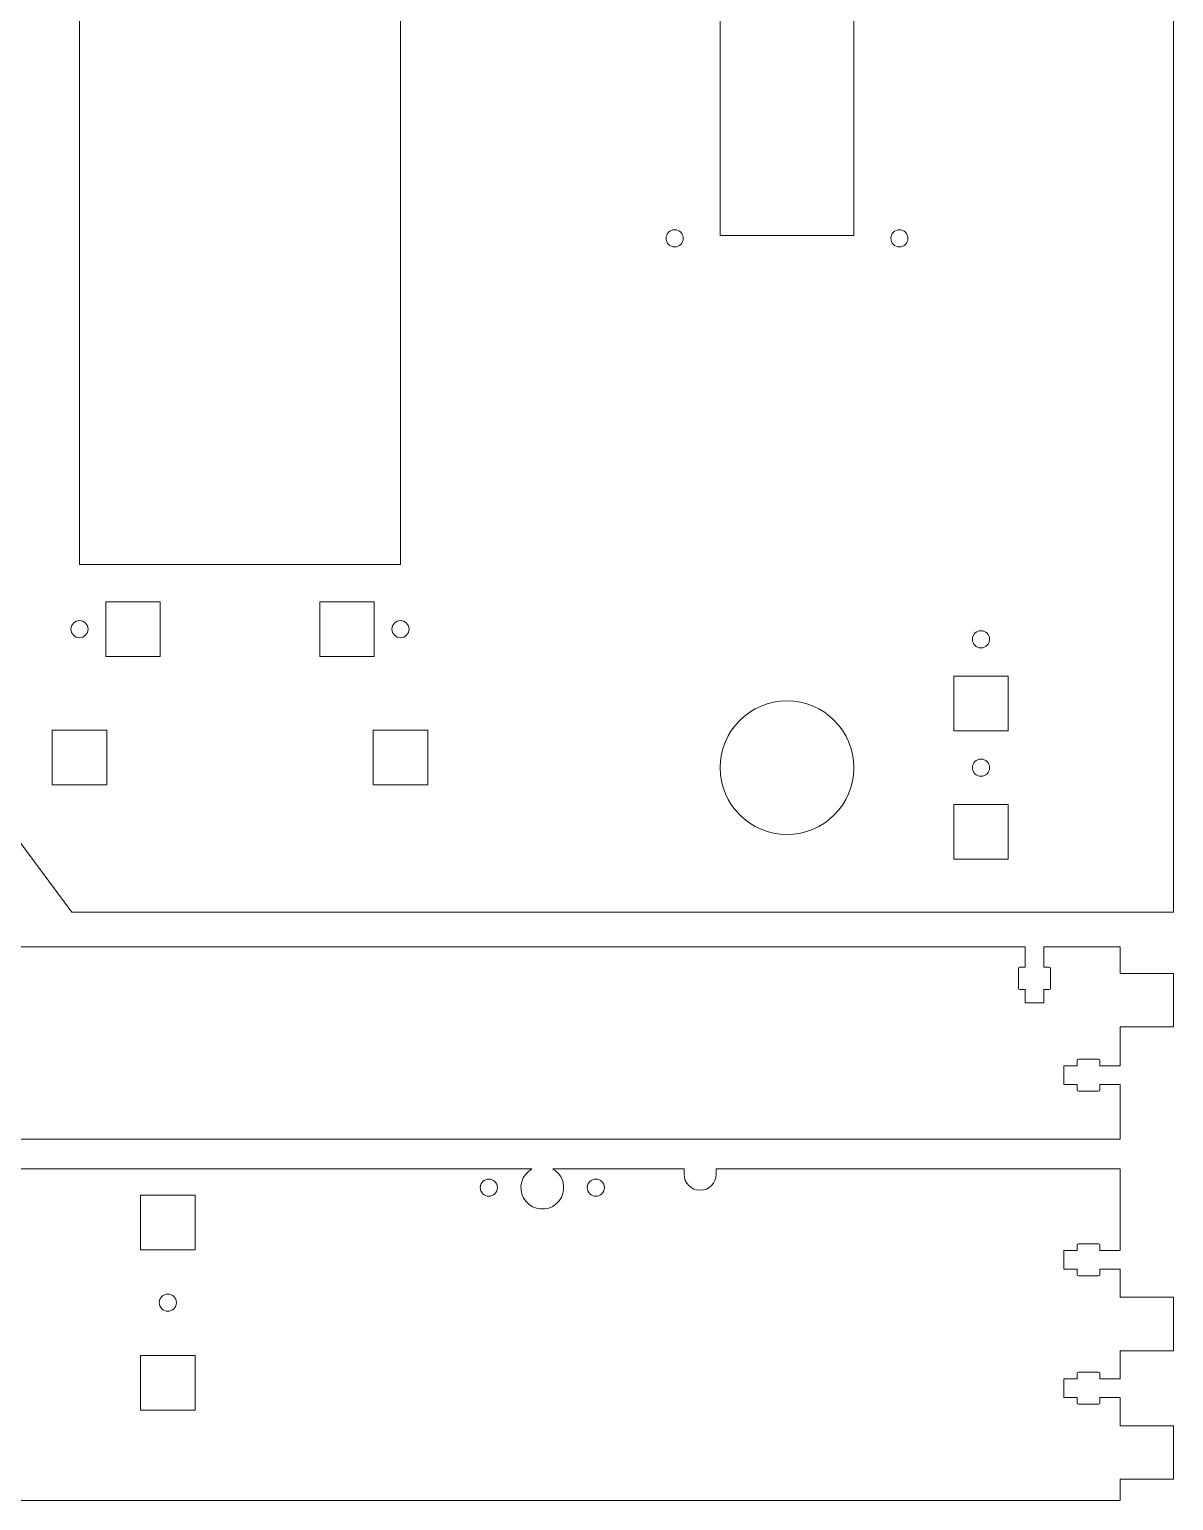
# Model space of a CAD drawing. Header units: inches. Extents: x 10 to 670, y -560 to -10.
# Drawn here: x 456.1 to 670, y -560 to -285 of the extents above; entities that cross this region are included whole.
import ezdxf

# ---------------------------------------------------------------- set-up
doc = ezdxf.new("R2010")
doc.units = ezdxf.units.IN
doc.header["$MEASUREMENT"] = 0
doc.layers.add('Layer 1', color=7, linetype='Continuous')

# ---------------------------------------------------------------- blocks, each defined once
blk = doc.blocks.new('block 20')
at = {"layer": 'Layer 1', "color": 7, "lineweight": 15, "true_color": 0xffffff}
blk.add_lwpolyline([(438, -415), (464.07, -450)], dxfattribs=at)
blk = doc.blocks.new('block 21')
at = {"layer": 'Layer 1', "color": 7, "lineweight": 15, "true_color": 0xffffff}
blk.add_lwpolyline([(464.07, -450), (670, -450)], dxfattribs=at)
blk = doc.blocks.new('block 22')
at = {"layer": 'Layer 1', "color": 7, "lineweight": 15, "true_color": 0xffffff}
blk.add_lwpolyline([(670, -450), (670, -30)], dxfattribs=at)
blk = doc.blocks.new('block 33')
at = {"layer": 'Layer 1', "color": 7, "lineweight": 15, "true_color": 0xffffff}
blk.add_open_spline([(575.15, -324.05), (575.15, -323.17), (575.87, -322.45), (576.75, -322.45), (577.63, -322.45), (578.35, -323.17), (578.35, -324.05), (578.35, -324.93), (577.63, -325.65), (576.75, -325.65), (575.87, -325.65), (575.15, -324.93), (575.15, -324.05), (575.15, -324.05), (575.15, -324.05), (575.15, -324.05)], degree=3, knots=[0, 0, 0, 0, 1, 1, 1, 2, 2, 2, 3, 3, 3, 4, 4, 4, 5, 5, 5, 5], dxfattribs=at)
blk = doc.blocks.new('block 34')
at = {"layer": 'Layer 1', "color": 7, "lineweight": 15, "true_color": 0xffffff}
blk.add_open_spline([(617.15, -324.05), (617.15, -323.17), (617.87, -322.45), (618.75, -322.45), (619.63, -322.45), (620.35, -323.17), (620.35, -324.05), (620.35, -324.93), (619.63, -325.65), (618.75, -325.65), (617.87, -325.65), (617.15, -324.93), (617.15, -324.05), (617.15, -324.05), (617.15, -324.05), (617.15, -324.05)], degree=3, knots=[0, 0, 0, 0, 1, 1, 1, 2, 2, 2, 3, 3, 3, 4, 4, 4, 5, 5, 5, 5], dxfattribs=at)
blk = doc.blocks.new('block 47')
at = {"layer": 'Layer 1', "color": 7, "lineweight": 15, "true_color": 0xffffff}
blk.add_lwpolyline([(610.25, -323.55), (610.25, -123.55)], dxfattribs=at)
blk = doc.blocks.new('block 48')
at = {"layer": 'Layer 1', "color": 7, "lineweight": 15, "true_color": 0xffffff}
blk.add_lwpolyline([(585.25, -323.55), (610.25, -323.55)], dxfattribs=at)
blk = doc.blocks.new('block 49')
at = {"layer": 'Layer 1', "color": 7, "lineweight": 15, "true_color": 0xffffff}
blk.add_lwpolyline([(585.25, -123.55), (585.25, -323.55)], dxfattribs=at)
blk = doc.blocks.new('block 51')
at = {"layer": 'Layer 1', "color": 7, "lineweight": 15, "true_color": 0xffffff}
blk.add_open_spline([(585.25, -423), (585.25, -416.1), (590.85, -410.5), (597.75, -410.5), (604.65, -410.5), (610.25, -416.1), (610.25, -423), (610.25, -429.9), (604.65, -435.5), (597.75, -435.5), (590.85, -435.5), (585.25, -429.9), (585.25, -423), (585.25, -423), (585.25, -423), (585.25, -423)], degree=3, knots=[0, 0, 0, 0, 1, 1, 1, 2, 2, 2, 3, 3, 3, 4, 4, 4, 5, 5, 5, 5], dxfattribs=at)
blk = doc.blocks.new('block 52')
at = {"layer": 'Layer 1', "color": 7, "lineweight": 15, "true_color": 0xffffff}
blk.add_lwpolyline([(530.6, -426.2), (530.6, -416)], dxfattribs=at)
blk = doc.blocks.new('block 53')
at = {"layer": 'Layer 1', "color": 7, "lineweight": 15, "true_color": 0xffffff}
blk.add_lwpolyline([(520.4, -426.2), (530.6, -426.2)], dxfattribs=at)
blk = doc.blocks.new('block 54')
at = {"layer": 'Layer 1', "color": 7, "lineweight": 15, "true_color": 0xffffff}
blk.add_lwpolyline([(520.4, -416), (520.4, -426.2)], dxfattribs=at)
blk = doc.blocks.new('block 55')
at = {"layer": 'Layer 1', "color": 7, "lineweight": 15, "true_color": 0xffffff}
blk.add_lwpolyline([(530.6, -416), (520.4, -416)], dxfattribs=at)
blk = doc.blocks.new('block 56')
at = {"layer": 'Layer 1', "color": 7, "lineweight": 15, "true_color": 0xffffff}
blk.add_lwpolyline([(470.6, -426.2), (470.6, -416)], dxfattribs=at)
blk = doc.blocks.new('block 57')
at = {"layer": 'Layer 1', "color": 7, "lineweight": 15, "true_color": 0xffffff}
blk.add_lwpolyline([(460.4, -426.2), (470.6, -426.2)], dxfattribs=at)
blk = doc.blocks.new('block 58')
at = {"layer": 'Layer 1', "color": 7, "lineweight": 15, "true_color": 0xffffff}
blk.add_lwpolyline([(460.4, -416), (460.4, -426.2)], dxfattribs=at)
blk = doc.blocks.new('block 59')
at = {"layer": 'Layer 1', "color": 7, "lineweight": 15, "true_color": 0xffffff}
blk.add_lwpolyline([(470.6, -416), (460.4, -416)], dxfattribs=at)
blk = doc.blocks.new('block 60')
at = {"layer": 'Layer 1', "color": 7, "lineweight": 15, "true_color": 0xffffff}
blk.add_lwpolyline([(520.6, -402.2), (520.6, -392)], dxfattribs=at)
blk = doc.blocks.new('block 61')
at = {"layer": 'Layer 1', "color": 7, "lineweight": 15, "true_color": 0xffffff}
blk.add_lwpolyline([(510.4, -402.2), (520.6, -402.2)], dxfattribs=at)
blk = doc.blocks.new('block 62')
at = {"layer": 'Layer 1', "color": 7, "lineweight": 15, "true_color": 0xffffff}
blk.add_lwpolyline([(510.4, -392), (510.4, -402.2)], dxfattribs=at)
blk = doc.blocks.new('block 63')
at = {"layer": 'Layer 1', "color": 7, "lineweight": 15, "true_color": 0xffffff}
blk.add_lwpolyline([(520.6, -392), (510.4, -392)], dxfattribs=at)
blk = doc.blocks.new('block 64')
at = {"layer": 'Layer 1', "color": 7, "lineweight": 15, "true_color": 0xffffff}
blk.add_lwpolyline([(480.6, -402.2), (480.6, -392)], dxfattribs=at)
blk = doc.blocks.new('block 65')
at = {"layer": 'Layer 1', "color": 7, "lineweight": 15, "true_color": 0xffffff}
blk.add_lwpolyline([(470.4, -402.2), (480.6, -402.2)], dxfattribs=at)
blk = doc.blocks.new('block 66')
at = {"layer": 'Layer 1', "color": 7, "lineweight": 15, "true_color": 0xffffff}
blk.add_lwpolyline([(470.4, -392), (470.4, -402.2)], dxfattribs=at)
blk = doc.blocks.new('block 67')
at = {"layer": 'Layer 1', "color": 7, "lineweight": 15, "true_color": 0xffffff}
blk.add_lwpolyline([(480.6, -392), (470.4, -392)], dxfattribs=at)
blk = doc.blocks.new('block 68')
at = {"layer": 'Layer 1', "color": 7, "lineweight": 15, "true_color": 0xffffff}
blk.add_open_spline([(523.9, -397.1), (523.9, -396.22), (524.62, -395.5), (525.5, -395.5), (526.38, -395.5), (527.1, -396.22), (527.1, -397.1), (527.1, -397.98), (526.38, -398.7), (525.5, -398.7), (524.62, -398.7), (523.9, -397.98), (523.9, -397.1), (523.9, -397.1), (523.9, -397.1), (523.9, -397.1)], degree=3, knots=[0, 0, 0, 0, 1, 1, 1, 2, 2, 2, 3, 3, 3, 4, 4, 4, 5, 5, 5, 5], dxfattribs=at)
blk = doc.blocks.new('block 79')
at = {"layer": 'Layer 1', "color": 7, "lineweight": 15, "true_color": 0xffffff}
blk.add_open_spline([(463.9, -397.1), (463.9, -396.22), (464.62, -395.5), (465.5, -395.5), (466.38, -395.5), (467.1, -396.22), (467.1, -397.1), (467.1, -397.98), (466.38, -398.7), (465.5, -398.7), (464.62, -398.7), (463.9, -397.98), (463.9, -397.1), (463.9, -397.1), (463.9, -397.1), (463.9, -397.1)], degree=3, knots=[0, 0, 0, 0, 1, 1, 1, 2, 2, 2, 3, 3, 3, 4, 4, 4, 5, 5, 5, 5], dxfattribs=at)
blk = doc.blocks.new('block 86')
at = {"layer": 'Layer 1', "color": 7, "lineweight": 15, "true_color": 0xffffff}
blk.add_open_spline([(632.4, -399), (632.4, -398.12), (633.12, -397.4), (634, -397.4), (634.88, -397.4), (635.6, -398.12), (635.6, -399), (635.6, -399.88), (634.88, -400.6), (634, -400.6), (633.12, -400.6), (632.4, -399.88), (632.4, -399), (632.4, -399), (632.4, -399), (632.4, -399)], degree=3, knots=[0, 0, 0, 0, 1, 1, 1, 2, 2, 2, 3, 3, 3, 4, 4, 4, 5, 5, 5, 5], dxfattribs=at)
blk = doc.blocks.new('block 87')
at = {"layer": 'Layer 1', "color": 7, "lineweight": 15, "true_color": 0xffffff}
blk.add_open_spline([(632.4, -423), (632.4, -422.12), (633.12, -421.4), (634, -421.4), (634.88, -421.4), (635.6, -422.12), (635.6, -423), (635.6, -423.88), (634.88, -424.6), (634, -424.6), (633.12, -424.6), (632.4, -423.88), (632.4, -423), (632.4, -423), (632.4, -423), (632.4, -423)], degree=3, knots=[0, 0, 0, 0, 1, 1, 1, 2, 2, 2, 3, 3, 3, 4, 4, 4, 5, 5, 5, 5], dxfattribs=at)
blk = doc.blocks.new('block 88')
at = {"layer": 'Layer 1', "color": 7, "lineweight": 15, "true_color": 0xffffff}
blk.add_lwpolyline([(639.1, -416.1), (639.1, -405.9)], dxfattribs=at)
blk = doc.blocks.new('block 89')
at = {"layer": 'Layer 1', "color": 7, "lineweight": 15, "true_color": 0xffffff}
blk.add_lwpolyline([(628.9, -416.1), (639.1, -416.1)], dxfattribs=at)
blk = doc.blocks.new('block 90')
at = {"layer": 'Layer 1', "color": 7, "lineweight": 15, "true_color": 0xffffff}
blk.add_lwpolyline([(628.9, -405.9), (628.9, -416.1)], dxfattribs=at)
blk = doc.blocks.new('block 91')
at = {"layer": 'Layer 1', "color": 7, "lineweight": 15, "true_color": 0xffffff}
blk.add_lwpolyline([(639.1, -405.9), (628.9, -405.9)], dxfattribs=at)
blk = doc.blocks.new('block 92')
at = {"layer": 'Layer 1', "color": 7, "lineweight": 15, "true_color": 0xffffff}
blk.add_lwpolyline([(639.1, -440.1), (639.1, -429.9)], dxfattribs=at)
blk = doc.blocks.new('block 93')
at = {"layer": 'Layer 1', "color": 7, "lineweight": 15, "true_color": 0xffffff}
blk.add_lwpolyline([(628.9, -440.1), (639.1, -440.1)], dxfattribs=at)
blk = doc.blocks.new('block 94')
at = {"layer": 'Layer 1', "color": 7, "lineweight": 15, "true_color": 0xffffff}
blk.add_lwpolyline([(628.9, -429.9), (628.9, -440.1)], dxfattribs=at)
blk = doc.blocks.new('block 95')
at = {"layer": 'Layer 1', "color": 7, "lineweight": 15, "true_color": 0xffffff}
blk.add_lwpolyline([(639.1, -429.9), (628.9, -429.9)], dxfattribs=at)
blk = doc.blocks.new('block 96')
at = {"layer": 'Layer 1', "color": 7, "lineweight": 15, "true_color": 0xffffff}
blk.add_lwpolyline([(465.5, -62.1), (465.5, -385)], dxfattribs=at)
blk = doc.blocks.new('block 98')
at = {"layer": 'Layer 1', "color": 7, "lineweight": 15, "true_color": 0xffffff}
blk.add_lwpolyline([(525.5, -385), (525.5, -62.1)], dxfattribs=at)
blk = doc.blocks.new('block 99')
at = {"layer": 'Layer 1', "color": 7, "lineweight": 15, "true_color": 0xffffff}
blk.add_lwpolyline([(465.5, -385), (525.5, -385)], dxfattribs=at)
blk = doc.blocks.new('block 2')
at = {"layer": 'Layer 1'}
for name in ['block 22', 'block 96', 'block 98', 'block 49', 'block 47', 'block 33', 'block 48', 'block 34', 'block 99', 'block 66', 'block 67', 'block 64', 'block 62', 'block 63', 'block 60', 'block 79', 'block 68', 'block 86', 'block 65', 'block 61', 'block 90', 'block 91', 'block 88', 'block 51', 'block 20', 'block 58', 'block 59', 'block 56', 'block 54', 'block 55', 'block 52', 'block 89', 'block 87', 'block 57', 'block 53', 'block 94', 'block 95', 'block 92', 'block 93', 'block 21']:
    blk.add_blockref(name, (0, 0), dxfattribs=at)
blk = doc.blocks.new('block 197')
at = {"layer": 'Layer 1', "color": 7, "lineweight": 15, "true_color": 0xffffff}
blk.add_lwpolyline([(656.2, -477.72), (656.2, -478.72)], dxfattribs=at)
blk = doc.blocks.new('block 198')
at = {"layer": 'Layer 1', "color": 7, "lineweight": 15, "true_color": 0xffffff}
blk.add_lwpolyline([(656.2, -478.72), (660, -478.72)], dxfattribs=at)
blk = doc.blocks.new('block 199')
at = {"layer": 'Layer 1', "color": 7, "lineweight": 15, "true_color": 0xffffff}
blk.add_lwpolyline([(660, -471.47), (660, -478.72)], dxfattribs=at)
blk = doc.blocks.new('block 200')
at = {"layer": 'Layer 1', "color": 7, "lineweight": 15, "true_color": 0xffffff}
blk.add_lwpolyline([(670, -471.47), (660, -471.47)], dxfattribs=at)
blk = doc.blocks.new('block 201')
at = {"layer": 'Layer 1', "color": 7, "lineweight": 15, "true_color": 0xffffff}
blk.add_lwpolyline([(670, -461.47), (670, -471.47)], dxfattribs=at)
blk = doc.blocks.new('block 202')
at = {"layer": 'Layer 1', "color": 7, "lineweight": 15, "true_color": 0xffffff}
blk.add_lwpolyline([(660, -461.47), (670, -461.47)], dxfattribs=at)
blk = doc.blocks.new('block 203')
at = {"layer": 'Layer 1', "color": 7, "lineweight": 15, "true_color": 0xffffff}
blk.add_lwpolyline([(660, -456.47), (660, -461.47)], dxfattribs=at)
blk = doc.blocks.new('block 204')
at = {"layer": 'Layer 1', "color": 7, "lineweight": 15, "true_color": 0xffffff}
blk.add_lwpolyline([(645.75, -456.47), (660, -456.47)], dxfattribs=at)
blk = doc.blocks.new('block 205')
at = {"layer": 'Layer 1', "color": 7, "lineweight": 15, "true_color": 0xffffff}
blk.add_lwpolyline([(645.75, -456.47), (645.75, -460.27)], dxfattribs=at)
blk = doc.blocks.new('block 206')
at = {"layer": 'Layer 1', "color": 7, "lineweight": 15, "true_color": 0xffffff}
blk.add_lwpolyline([(645.75, -460.27), (646.75, -460.27)], dxfattribs=at)
blk = doc.blocks.new('block 207')
at = {"layer": 'Layer 1', "color": 7, "lineweight": 15, "true_color": 0xffffff}
blk.add_open_spline([(647, -460.52), (647, -460.38), (646.89, -460.27), (646.75, -460.27)], degree=3, dxfattribs=at)
blk = doc.blocks.new('block 208')
at = {"layer": 'Layer 1', "color": 7, "lineweight": 15, "true_color": 0xffffff}
blk.add_lwpolyline([(647, -460.52), (647, -464.22)], dxfattribs=at)
blk = doc.blocks.new('block 209')
at = {"layer": 'Layer 1', "color": 7, "lineweight": 15, "true_color": 0xffffff}
blk.add_open_spline([(646.75, -464.47), (646.89, -464.47), (647, -464.36), (647, -464.22)], degree=3, dxfattribs=at)
blk = doc.blocks.new('block 210')
at = {"layer": 'Layer 1', "color": 7, "lineweight": 15, "true_color": 0xffffff}
blk.add_lwpolyline([(646.75, -464.47), (645.75, -464.47)], dxfattribs=at)
blk = doc.blocks.new('block 211')
at = {"layer": 'Layer 1', "color": 7, "lineweight": 15, "true_color": 0xffffff}
blk.add_lwpolyline([(645.75, -464.47), (645.75, -466.97)], dxfattribs=at)
blk = doc.blocks.new('block 212')
at = {"layer": 'Layer 1', "color": 7, "lineweight": 15, "true_color": 0xffffff}
blk.add_lwpolyline([(645.75, -466.97), (642.25, -466.97)], dxfattribs=at)
blk = doc.blocks.new('block 213')
at = {"layer": 'Layer 1', "color": 7, "lineweight": 15, "true_color": 0xffffff}
blk.add_lwpolyline([(642.25, -466.97), (642.25, -464.47)], dxfattribs=at)
blk = doc.blocks.new('block 214')
at = {"layer": 'Layer 1', "color": 7, "lineweight": 15, "true_color": 0xffffff}
blk.add_lwpolyline([(642.25, -464.47), (641.25, -464.47)], dxfattribs=at)
blk = doc.blocks.new('block 215')
at = {"layer": 'Layer 1', "color": 7, "lineweight": 15, "true_color": 0xffffff}
blk.add_open_spline([(641, -464.22), (641, -464.36), (641.11, -464.47), (641.25, -464.47)], degree=3, dxfattribs=at)
blk = doc.blocks.new('block 216')
at = {"layer": 'Layer 1', "color": 7, "lineweight": 15, "true_color": 0xffffff}
blk.add_lwpolyline([(641, -464.22), (641, -460.52)], dxfattribs=at)
blk = doc.blocks.new('block 217')
at = {"layer": 'Layer 1', "color": 7, "lineweight": 15, "true_color": 0xffffff}
blk.add_open_spline([(641.25, -460.27), (641.11, -460.27), (641, -460.38), (641, -460.52)], degree=3, dxfattribs=at)
blk = doc.blocks.new('block 218')
at = {"layer": 'Layer 1', "color": 7, "lineweight": 15, "true_color": 0xffffff}
blk.add_lwpolyline([(641.25, -460.27), (642.25, -460.27)], dxfattribs=at)
blk = doc.blocks.new('block 219')
at = {"layer": 'Layer 1', "color": 7, "lineweight": 15, "true_color": 0xffffff}
blk.add_lwpolyline([(642.25, -460.27), (642.25, -456.47)], dxfattribs=at)
blk = doc.blocks.new('block 220')
at = {"layer": 'Layer 1', "color": 7, "lineweight": 15, "true_color": 0xffffff}
blk.add_lwpolyline([(307.75, -456.47), (642.25, -456.47)], dxfattribs=at)
blk = doc.blocks.new('block 258')
at = {"layer": 'Layer 1', "color": 7, "lineweight": 15, "true_color": 0xffffff}
blk.add_lwpolyline([(290, -492.47), (660, -492.47)], dxfattribs=at)
blk = doc.blocks.new('block 259')
at = {"layer": 'Layer 1', "color": 7, "lineweight": 15, "true_color": 0xffffff}
blk.add_lwpolyline([(660, -482.22), (660, -492.47)], dxfattribs=at)
blk = doc.blocks.new('block 260')
at = {"layer": 'Layer 1', "color": 7, "lineweight": 15, "true_color": 0xffffff}
blk.add_lwpolyline([(660, -482.22), (656.2, -482.22)], dxfattribs=at)
blk = doc.blocks.new('block 261')
at = {"layer": 'Layer 1', "color": 7, "lineweight": 15, "true_color": 0xffffff}
blk.add_lwpolyline([(656.2, -482.22), (656.2, -483.22)], dxfattribs=at)
blk = doc.blocks.new('block 262')
at = {"layer": 'Layer 1', "color": 7, "lineweight": 15, "true_color": 0xffffff}
blk.add_open_spline([(655.95, -483.47), (656.09, -483.47), (656.2, -483.36), (656.2, -483.22)], degree=3, dxfattribs=at)
blk = doc.blocks.new('block 263')
at = {"layer": 'Layer 1', "color": 7, "lineweight": 15, "true_color": 0xffffff}
blk.add_lwpolyline([(655.95, -483.47), (652.25, -483.47)], dxfattribs=at)
blk = doc.blocks.new('block 264')
at = {"layer": 'Layer 1', "color": 7, "lineweight": 15, "true_color": 0xffffff}
blk.add_open_spline([(652, -483.22), (652, -483.36), (652.11, -483.47), (652.25, -483.47)], degree=3, dxfattribs=at)
blk = doc.blocks.new('block 265')
at = {"layer": 'Layer 1', "color": 7, "lineweight": 15, "true_color": 0xffffff}
blk.add_lwpolyline([(652, -483.22), (652, -482.22)], dxfattribs=at)
blk = doc.blocks.new('block 266')
at = {"layer": 'Layer 1', "color": 7, "lineweight": 15, "true_color": 0xffffff}
blk.add_lwpolyline([(652, -482.22), (649.5, -482.22)], dxfattribs=at)
blk = doc.blocks.new('block 267')
at = {"layer": 'Layer 1', "color": 7, "lineweight": 15, "true_color": 0xffffff}
blk.add_lwpolyline([(649.5, -482.22), (649.5, -478.72)], dxfattribs=at)
blk = doc.blocks.new('block 268')
at = {"layer": 'Layer 1', "color": 7, "lineweight": 15, "true_color": 0xffffff}
blk.add_lwpolyline([(649.5, -478.72), (652, -478.72)], dxfattribs=at)
blk = doc.blocks.new('block 269')
at = {"layer": 'Layer 1', "color": 7, "lineweight": 15, "true_color": 0xffffff}
blk.add_lwpolyline([(652, -478.72), (652, -477.72)], dxfattribs=at)
blk = doc.blocks.new('block 270')
at = {"layer": 'Layer 1', "color": 7, "lineweight": 15, "true_color": 0xffffff}
blk.add_open_spline([(652.25, -477.47), (652.11, -477.47), (652, -477.58), (652, -477.72)], degree=3, dxfattribs=at)
blk = doc.blocks.new('block 271')
at = {"layer": 'Layer 1', "color": 7, "lineweight": 15, "true_color": 0xffffff}
blk.add_lwpolyline([(652.25, -477.47), (655.95, -477.47)], dxfattribs=at)
blk = doc.blocks.new('block 272')
at = {"layer": 'Layer 1', "color": 7, "lineweight": 15, "true_color": 0xffffff}
blk.add_open_spline([(656.2, -477.72), (656.2, -477.58), (656.09, -477.47), (655.95, -477.47)], degree=3, dxfattribs=at)
blk = doc.blocks.new('block 196')
at = {"layer": 'Layer 1'}
for name in ['block 220', 'block 219', 'block 204', 'block 205', 'block 203', 'block 217', 'block 216', 'block 218', 'block 206', 'block 207', 'block 208', 'block 202', 'block 201', 'block 215', 'block 214', 'block 213', 'block 210', 'block 211', 'block 209', 'block 212', 'block 199', 'block 200', 'block 270', 'block 269', 'block 271', 'block 272', 'block 197', 'block 267', 'block 268', 'block 198', 'block 266', 'block 265', 'block 264', 'block 263', 'block 262', 'block 260', 'block 261', 'block 259', 'block 258']:
    blk.add_blockref(name, (0, 0), dxfattribs=at)
blk = doc.blocks.new('block 446')
at = {"layer": 'Layer 1', "color": 7, "lineweight": 15, "true_color": 0xffffff}
blk.add_lwpolyline([(584.5, -499), (584.5, -498)], dxfattribs=at)
blk = doc.blocks.new('block 447')
at = {"layer": 'Layer 1', "color": 7, "lineweight": 15, "true_color": 0xffffff}
blk.add_open_spline([(578.5, -499), (578.5, -500.66), (579.84, -502), (581.5, -502), (583.16, -502), (584.5, -500.66), (584.5, -499)], degree=3, knots=[0, 0, 0, 0, 1, 1, 1, 2, 2, 2, 2], dxfattribs=at)
blk = doc.blocks.new('block 448')
at = {"layer": 'Layer 1', "color": 7, "lineweight": 15, "true_color": 0xffffff}
blk.add_lwpolyline([(578.5, -498), (578.5, -499)], dxfattribs=at)
blk = doc.blocks.new('block 449')
at = {"layer": 'Layer 1', "color": 7, "lineweight": 15, "true_color": 0xffffff}
blk.add_lwpolyline([(578.5, -498), (553.94, -498)], dxfattribs=at)
blk = doc.blocks.new('block 450')
at = {"layer": 'Layer 1', "color": 7, "lineweight": 15, "true_color": 0xffffff}
blk.add_open_spline([(550.06, -498), (548.13, -499.07), (547.43, -501.5), (548.5, -503.44), (549.57, -505.37), (552, -506.07), (553.94, -505), (555.87, -503.93), (556.57, -501.5), (555.5, -499.56), (555.14, -498.91), (554.59, -498.36), (553.94, -498)], degree=3, knots=[0, 0, 0, 0, 1, 1, 1, 2, 2, 2, 3, 3, 3, 4, 4, 4, 4], dxfattribs=at)
blk = doc.blocks.new('block 451')
at = {"layer": 'Layer 1', "color": 7, "lineweight": 15, "true_color": 0xffffff}
blk.add_lwpolyline([(550.06, -498), (403.94, -498)], dxfattribs=at)
blk = doc.blocks.new('block 499')
at = {"layer": 'Layer 1', "color": 7, "lineweight": 15, "true_color": 0xffffff}
blk.add_lwpolyline([(290, -560), (660, -560)], dxfattribs=at)
blk = doc.blocks.new('block 500')
at = {"layer": 'Layer 1', "color": 7, "lineweight": 15, "true_color": 0xffffff}
blk.add_lwpolyline([(660, -556), (660, -560)], dxfattribs=at)
blk = doc.blocks.new('block 501')
at = {"layer": 'Layer 1', "color": 7, "lineweight": 15, "true_color": 0xffffff}
blk.add_lwpolyline([(670, -556), (660, -556)], dxfattribs=at)
blk = doc.blocks.new('block 502')
at = {"layer": 'Layer 1', "color": 7, "lineweight": 15, "true_color": 0xffffff}
blk.add_lwpolyline([(670, -546), (670, -556)], dxfattribs=at)
blk = doc.blocks.new('block 503')
at = {"layer": 'Layer 1', "color": 7, "lineweight": 15, "true_color": 0xffffff}
blk.add_lwpolyline([(660, -546), (670, -546)], dxfattribs=at)
blk = doc.blocks.new('block 504')
at = {"layer": 'Layer 1', "color": 7, "lineweight": 15, "true_color": 0xffffff}
blk.add_lwpolyline([(660, -540.75), (660, -546)], dxfattribs=at)
blk = doc.blocks.new('block 505')
at = {"layer": 'Layer 1', "color": 7, "lineweight": 15, "true_color": 0xffffff}
blk.add_lwpolyline([(660, -540.75), (656.2, -540.75)], dxfattribs=at)
blk = doc.blocks.new('block 506')
at = {"layer": 'Layer 1', "color": 7, "lineweight": 15, "true_color": 0xffffff}
blk.add_lwpolyline([(656.2, -540.75), (656.2, -541.75)], dxfattribs=at)
blk = doc.blocks.new('block 507')
at = {"layer": 'Layer 1', "color": 7, "lineweight": 15, "true_color": 0xffffff}
blk.add_open_spline([(655.95, -542), (656.09, -542), (656.2, -541.89), (656.2, -541.75)], degree=3, dxfattribs=at)
blk = doc.blocks.new('block 508')
at = {"layer": 'Layer 1', "color": 7, "lineweight": 15, "true_color": 0xffffff}
blk.add_lwpolyline([(655.95, -542), (652.25, -542)], dxfattribs=at)
blk = doc.blocks.new('block 509')
at = {"layer": 'Layer 1', "color": 7, "lineweight": 15, "true_color": 0xffffff}
blk.add_open_spline([(652, -541.75), (652, -541.89), (652.11, -542), (652.25, -542)], degree=3, dxfattribs=at)
blk = doc.blocks.new('block 510')
at = {"layer": 'Layer 1', "color": 7, "lineweight": 15, "true_color": 0xffffff}
blk.add_lwpolyline([(652, -541.75), (652, -540.75)], dxfattribs=at)
blk = doc.blocks.new('block 511')
at = {"layer": 'Layer 1', "color": 7, "lineweight": 15, "true_color": 0xffffff}
blk.add_lwpolyline([(652, -540.75), (649.5, -540.75)], dxfattribs=at)
blk = doc.blocks.new('block 512')
at = {"layer": 'Layer 1', "color": 7, "lineweight": 15, "true_color": 0xffffff}
blk.add_lwpolyline([(649.5, -540.75), (649.5, -537.25)], dxfattribs=at)
blk = doc.blocks.new('block 513')
at = {"layer": 'Layer 1', "color": 7, "lineweight": 15, "true_color": 0xffffff}
blk.add_lwpolyline([(649.5, -537.25), (652, -537.25)], dxfattribs=at)
blk = doc.blocks.new('block 514')
at = {"layer": 'Layer 1', "color": 7, "lineweight": 15, "true_color": 0xffffff}
blk.add_lwpolyline([(652, -537.25), (652, -536.25)], dxfattribs=at)
blk = doc.blocks.new('block 515')
at = {"layer": 'Layer 1', "color": 7, "lineweight": 15, "true_color": 0xffffff}
blk.add_open_spline([(652.25, -536), (652.11, -536), (652, -536.11), (652, -536.25)], degree=3, dxfattribs=at)
blk = doc.blocks.new('block 516')
at = {"layer": 'Layer 1', "color": 7, "lineweight": 15, "true_color": 0xffffff}
blk.add_lwpolyline([(652.25, -536), (655.95, -536)], dxfattribs=at)
blk = doc.blocks.new('block 517')
at = {"layer": 'Layer 1', "color": 7, "lineweight": 15, "true_color": 0xffffff}
blk.add_open_spline([(656.2, -536.25), (656.2, -536.11), (656.09, -536), (655.95, -536)], degree=3, dxfattribs=at)
blk = doc.blocks.new('block 518')
at = {"layer": 'Layer 1', "color": 7, "lineweight": 15, "true_color": 0xffffff}
blk.add_lwpolyline([(656.2, -536.25), (656.2, -537.25)], dxfattribs=at)
blk = doc.blocks.new('block 519')
at = {"layer": 'Layer 1', "color": 7, "lineweight": 15, "true_color": 0xffffff}
blk.add_lwpolyline([(656.2, -537.25), (660, -537.25)], dxfattribs=at)
blk = doc.blocks.new('block 520')
at = {"layer": 'Layer 1', "color": 7, "lineweight": 15, "true_color": 0xffffff}
blk.add_lwpolyline([(660, -532), (660, -537.25)], dxfattribs=at)
blk = doc.blocks.new('block 521')
at = {"layer": 'Layer 1', "color": 7, "lineweight": 15, "true_color": 0xffffff}
blk.add_lwpolyline([(670, -532), (660, -532)], dxfattribs=at)
blk = doc.blocks.new('block 522')
at = {"layer": 'Layer 1', "color": 7, "lineweight": 15, "true_color": 0xffffff}
blk.add_lwpolyline([(670, -522), (670, -532)], dxfattribs=at)
blk = doc.blocks.new('block 523')
at = {"layer": 'Layer 1', "color": 7, "lineweight": 15, "true_color": 0xffffff}
blk.add_lwpolyline([(660, -522), (670, -522)], dxfattribs=at)
blk = doc.blocks.new('block 524')
at = {"layer": 'Layer 1', "color": 7, "lineweight": 15, "true_color": 0xffffff}
blk.add_lwpolyline([(660, -516.75), (660, -522)], dxfattribs=at)
blk = doc.blocks.new('block 525')
at = {"layer": 'Layer 1', "color": 7, "lineweight": 15, "true_color": 0xffffff}
blk.add_lwpolyline([(660, -516.75), (656.2, -516.75)], dxfattribs=at)
blk = doc.blocks.new('block 526')
at = {"layer": 'Layer 1', "color": 7, "lineweight": 15, "true_color": 0xffffff}
blk.add_lwpolyline([(656.2, -516.75), (656.2, -517.75)], dxfattribs=at)
blk = doc.blocks.new('block 527')
at = {"layer": 'Layer 1', "color": 7, "lineweight": 15, "true_color": 0xffffff}
blk.add_open_spline([(655.95, -518), (656.09, -518), (656.2, -517.89), (656.2, -517.75)], degree=3, dxfattribs=at)
blk = doc.blocks.new('block 528')
at = {"layer": 'Layer 1', "color": 7, "lineweight": 15, "true_color": 0xffffff}
blk.add_lwpolyline([(655.95, -518), (652.25, -518)], dxfattribs=at)
blk = doc.blocks.new('block 529')
at = {"layer": 'Layer 1', "color": 7, "lineweight": 15, "true_color": 0xffffff}
blk.add_open_spline([(652, -517.75), (652, -517.89), (652.11, -518), (652.25, -518)], degree=3, dxfattribs=at)
blk = doc.blocks.new('block 530')
at = {"layer": 'Layer 1', "color": 7, "lineweight": 15, "true_color": 0xffffff}
blk.add_lwpolyline([(652, -517.75), (652, -516.75)], dxfattribs=at)
blk = doc.blocks.new('block 531')
at = {"layer": 'Layer 1', "color": 7, "lineweight": 15, "true_color": 0xffffff}
blk.add_lwpolyline([(652, -516.75), (649.5, -516.75)], dxfattribs=at)
blk = doc.blocks.new('block 532')
at = {"layer": 'Layer 1', "color": 7, "lineweight": 15, "true_color": 0xffffff}
blk.add_lwpolyline([(649.5, -516.75), (649.5, -513.25)], dxfattribs=at)
blk = doc.blocks.new('block 533')
at = {"layer": 'Layer 1', "color": 7, "lineweight": 15, "true_color": 0xffffff}
blk.add_lwpolyline([(649.5, -513.25), (652, -513.25)], dxfattribs=at)
blk = doc.blocks.new('block 534')
at = {"layer": 'Layer 1', "color": 7, "lineweight": 15, "true_color": 0xffffff}
blk.add_lwpolyline([(652, -513.25), (652, -512.25)], dxfattribs=at)
blk = doc.blocks.new('block 535')
at = {"layer": 'Layer 1', "color": 7, "lineweight": 15, "true_color": 0xffffff}
blk.add_open_spline([(652.25, -512), (652.11, -512), (652, -512.11), (652, -512.25)], degree=3, dxfattribs=at)
blk = doc.blocks.new('block 536')
at = {"layer": 'Layer 1', "color": 7, "lineweight": 15, "true_color": 0xffffff}
blk.add_lwpolyline([(652.25, -512), (655.95, -512)], dxfattribs=at)
blk = doc.blocks.new('block 537')
at = {"layer": 'Layer 1', "color": 7, "lineweight": 15, "true_color": 0xffffff}
blk.add_open_spline([(656.2, -512.25), (656.2, -512.11), (656.09, -512), (655.95, -512)], degree=3, dxfattribs=at)
blk = doc.blocks.new('block 538')
at = {"layer": 'Layer 1', "color": 7, "lineweight": 15, "true_color": 0xffffff}
blk.add_lwpolyline([(656.2, -512.25), (656.2, -513.25)], dxfattribs=at)
blk = doc.blocks.new('block 539')
at = {"layer": 'Layer 1', "color": 7, "lineweight": 15, "true_color": 0xffffff}
blk.add_lwpolyline([(656.2, -513.25), (660, -513.25)], dxfattribs=at)
blk = doc.blocks.new('block 540')
at = {"layer": 'Layer 1', "color": 7, "lineweight": 15, "true_color": 0xffffff}
blk.add_lwpolyline([(660, -498), (660, -513.25)], dxfattribs=at)
blk = doc.blocks.new('block 541')
at = {"layer": 'Layer 1', "color": 7, "lineweight": 15, "true_color": 0xffffff}
blk.add_lwpolyline([(660, -498), (584.5, -498)], dxfattribs=at)
blk = doc.blocks.new('block 555')
at = {"layer": 'Layer 1', "color": 7, "lineweight": 15, "true_color": 0xffffff}
blk.add_open_spline([(480.4, -523), (480.4, -522.12), (481.12, -521.4), (482, -521.4), (482.88, -521.4), (483.6, -522.12), (483.6, -523), (483.6, -523.88), (482.88, -524.6), (482, -524.6), (481.12, -524.6), (480.4, -523.88), (480.4, -523), (480.4, -523), (480.4, -523), (480.4, -523)], degree=3, knots=[0, 0, 0, 0, 1, 1, 1, 2, 2, 2, 3, 3, 3, 4, 4, 4, 5, 5, 5, 5], dxfattribs=at)
blk = doc.blocks.new('block 556')
at = {"layer": 'Layer 1', "color": 7, "lineweight": 15, "true_color": 0xffffff}
blk.add_lwpolyline([(487.1, -543.1), (487.1, -532.9)], dxfattribs=at)
blk = doc.blocks.new('block 557')
at = {"layer": 'Layer 1', "color": 7, "lineweight": 15, "true_color": 0xffffff}
blk.add_lwpolyline([(476.9, -543.1), (487.1, -543.1)], dxfattribs=at)
blk = doc.blocks.new('block 558')
at = {"layer": 'Layer 1', "color": 7, "lineweight": 15, "true_color": 0xffffff}
blk.add_lwpolyline([(476.9, -532.9), (476.9, -543.1)], dxfattribs=at)
blk = doc.blocks.new('block 559')
at = {"layer": 'Layer 1', "color": 7, "lineweight": 15, "true_color": 0xffffff}
blk.add_lwpolyline([(487.1, -532.9), (476.9, -532.9)], dxfattribs=at)
blk = doc.blocks.new('block 560')
at = {"layer": 'Layer 1', "color": 7, "lineweight": 15, "true_color": 0xffffff}
blk.add_lwpolyline([(487.1, -513.1), (487.1, -502.9)], dxfattribs=at)
blk = doc.blocks.new('block 561')
at = {"layer": 'Layer 1', "color": 7, "lineweight": 15, "true_color": 0xffffff}
blk.add_lwpolyline([(476.9, -513.1), (487.1, -513.1)], dxfattribs=at)
blk = doc.blocks.new('block 562')
at = {"layer": 'Layer 1', "color": 7, "lineweight": 15, "true_color": 0xffffff}
blk.add_lwpolyline([(476.9, -502.9), (476.9, -513.1)], dxfattribs=at)
blk = doc.blocks.new('block 563')
at = {"layer": 'Layer 1', "color": 7, "lineweight": 15, "true_color": 0xffffff}
blk.add_lwpolyline([(487.1, -502.9), (476.9, -502.9)], dxfattribs=at)
blk = doc.blocks.new('block 564')
at = {"layer": 'Layer 1', "color": 7, "lineweight": 15, "true_color": 0xffffff}
blk.add_open_spline([(560.4, -501.5), (560.4, -500.62), (561.12, -499.9), (562, -499.9), (562.88, -499.9), (563.6, -500.62), (563.6, -501.5), (563.6, -502.38), (562.88, -503.1), (562, -503.1), (561.12, -503.1), (560.4, -502.38), (560.4, -501.5), (560.4, -501.5), (560.4, -501.5), (560.4, -501.5)], degree=3, knots=[0, 0, 0, 0, 1, 1, 1, 2, 2, 2, 3, 3, 3, 4, 4, 4, 5, 5, 5, 5], dxfattribs=at)
blk = doc.blocks.new('block 565')
at = {"layer": 'Layer 1', "color": 7, "lineweight": 15, "true_color": 0xffffff}
blk.add_open_spline([(540.4, -501.5), (540.4, -500.62), (541.12, -499.9), (542, -499.9), (542.88, -499.9), (543.6, -500.62), (543.6, -501.5), (543.6, -502.38), (542.88, -503.1), (542, -503.1), (541.12, -503.1), (540.4, -502.38), (540.4, -501.5), (540.4, -501.5), (540.4, -501.5), (540.4, -501.5)], degree=3, knots=[0, 0, 0, 0, 1, 1, 1, 2, 2, 2, 3, 3, 3, 4, 4, 4, 5, 5, 5, 5], dxfattribs=at)
blk = doc.blocks.new('block 445')
at = {"layer": 'Layer 1'}
for name in ['block 451', 'block 565', 'block 450', 'block 449', 'block 564', 'block 448', 'block 447', 'block 446', 'block 541', 'block 540', 'block 562', 'block 563', 'block 560', 'block 561', 'block 532', 'block 533', 'block 535', 'block 534', 'block 536', 'block 537', 'block 538', 'block 539', 'block 531', 'block 530', 'block 525', 'block 526', 'block 524', 'block 529', 'block 528', 'block 527', 'block 555', 'block 523', 'block 522', 'block 558', 'block 559', 'block 556', 'block 520', 'block 521', 'block 515', 'block 514', 'block 516', 'block 517', 'block 518', 'block 512', 'block 513', 'block 519', 'block 511', 'block 510', 'block 509', 'block 507', 'block 505', 'block 506', 'block 504', 'block 557', 'block 508', 'block 503', 'block 502', 'block 500', 'block 501', 'block 499']:
    blk.add_blockref(name, (0, 0), dxfattribs=at)

msp = doc.modelspace()

# ---------------------------------------------------------------- block references
at = {"layer": 'Layer 1'}
for name in ['block 2', 'block 196', 'block 445']:
    msp.add_blockref(name, (0, 0), dxfattribs=at)

doc.saveas('drawing.dxf')
